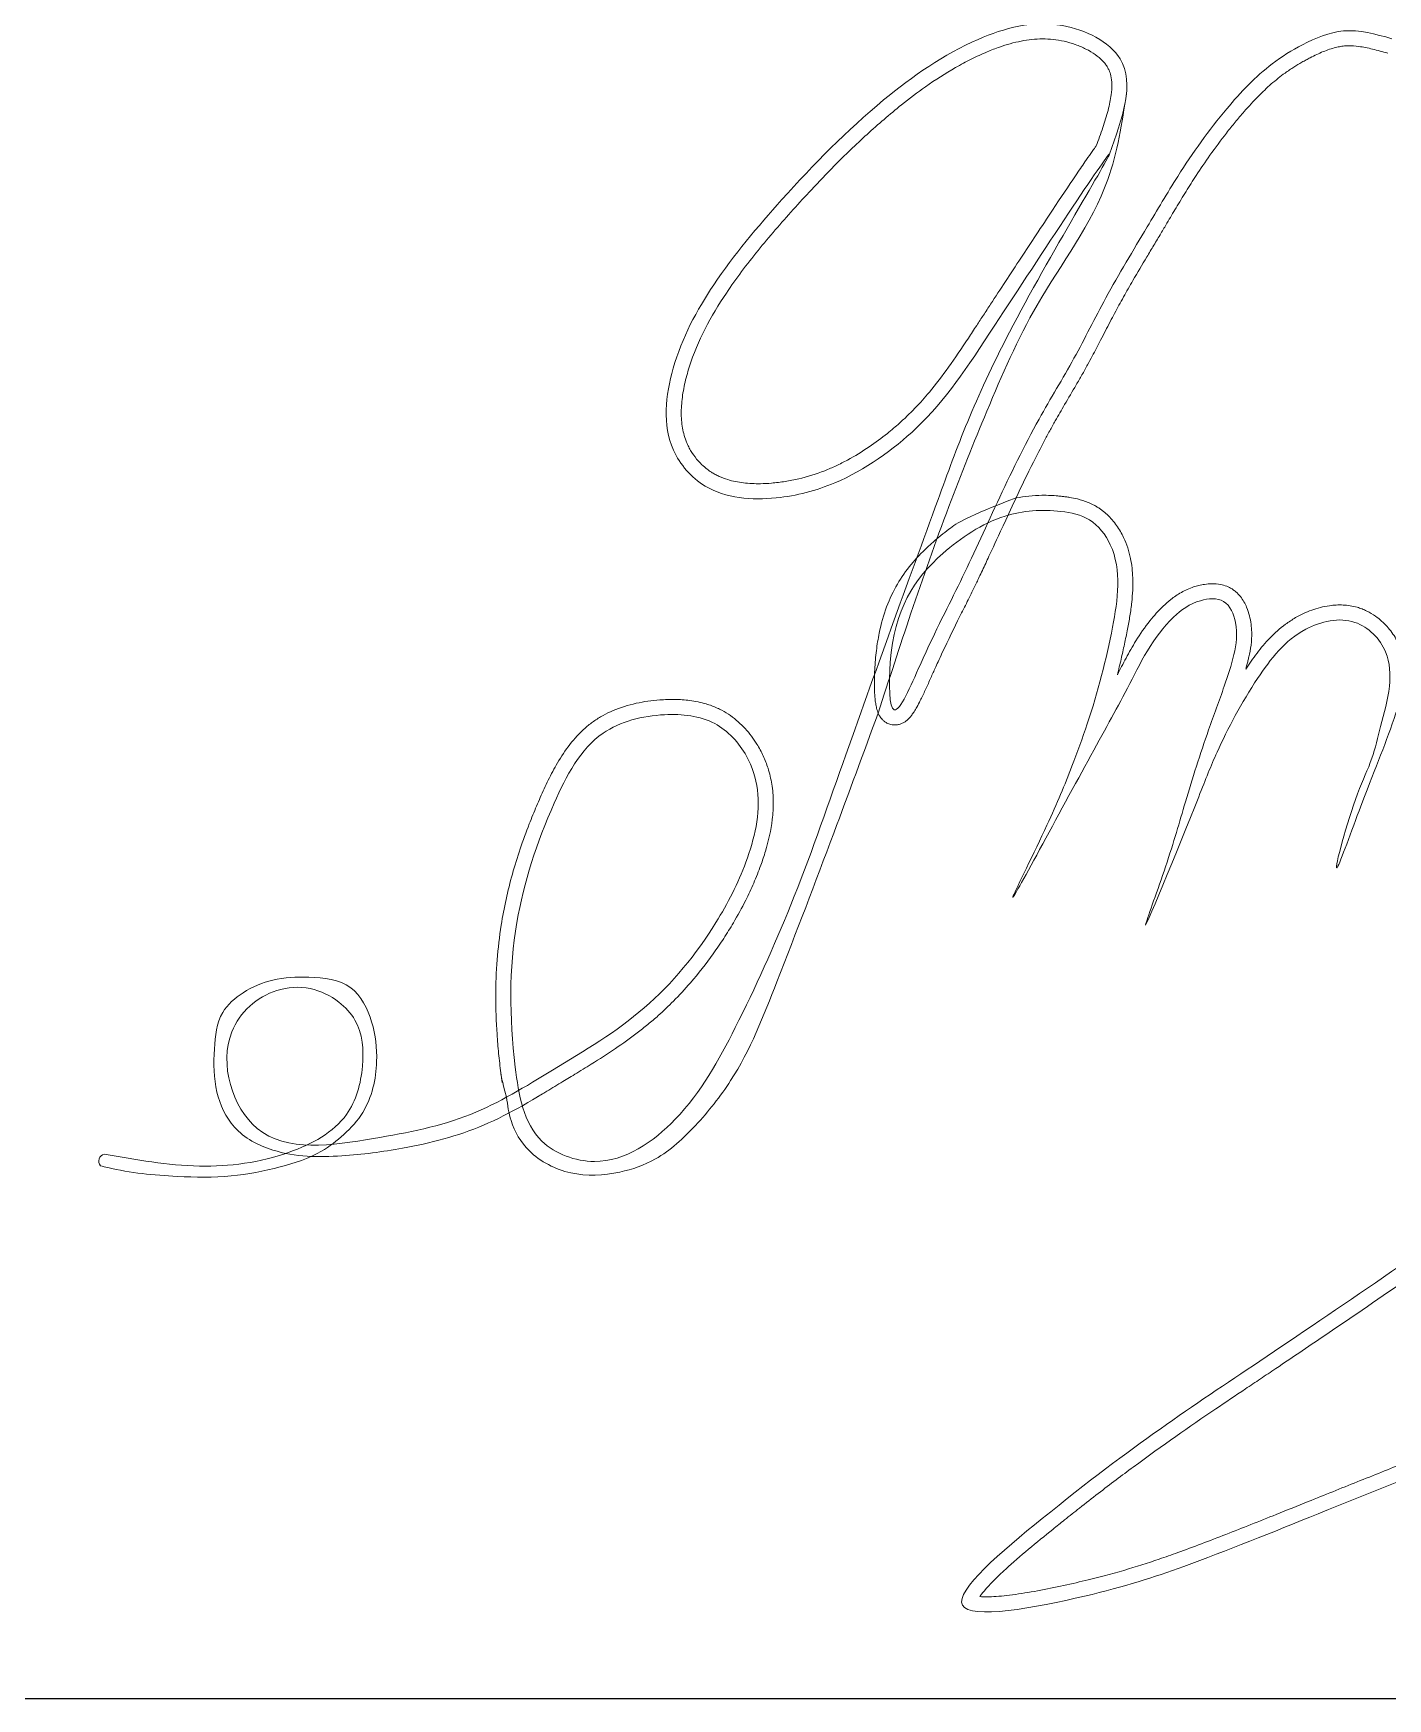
# Model space of a CAD drawing. Header units: inches. Extents: x 274208 to 641690, y -81912 to 129129.
# Drawn here: x 558932.9 to 559069.4, y 23219.5 to 23387.4 of the extents above; entities that cross this region are included whole.
import ezdxf

# ---------------------------------------------------------------- set-up
doc = ezdxf.new("R2010")
doc.units = ezdxf.units.IN
doc.header["$MEASUREMENT"] = 0
doc.layers.add('05.Text', color=253, linetype='Continuous', lineweight=18)
doc.layers.add('12.Khung', color=36, linetype='Continuous', lineweight=25)

# ---------------------------------------------------------------- blocks, each defined once
blk = doc.blocks.new('100')
at = {"layer": '05.Text', "color": 1}
blk.add_arc((1899454.74, -931654.34), 3.02, 106.19728, 217.66697, dxfattribs=at)
for points, knots in [([(1900087.29, -931405.98), (1900088.31, -931401.96), (1900089.49, -931397.98), (1900092, -931390.38), (1900093.32, -931386.74), (1900095.74, -931380.44), (1900096.83, -931377.75), (1900099.03, -931372.44), (1900100.15, -931369.82), (1900102.43, -931364.6), (1900103.6, -931362), (1900107.14, -931354.25), (1900109.58, -931349.14), (1900117.07, -931333.91), (1900122.29, -931323.92), (1900129.29, -931310.77), (1900131, -931307.57), (1900134.45, -931301.16), (1900136.18, -931297.96), (1900141.41, -931288.36), (1900144.94, -931281.97), (1900155.77, -931262.91), (1900163.27, -931250.33), (1900175.57, -931231.42), (1900180.02, -931224.88), (1900187.33, -931214.7), (1900190.09, -931210.98), (1900195.71, -931203.64), (1900198.58, -931200.01), (1900207.32, -931189.25), (1900213.36, -931182.23), (1900231.96, -931161.66), (1900245.04, -931148.57), (1900262.96, -931131.93), (1900267.43, -931127.89), (1900276.42, -931119.9), (1900280.95, -931115.95), (1900294.58, -931104.21), (1900303.73, -931096.49), (1900317.61, -931084.72), (1900322.37, -931080.68), (1900331.83, -931072.54), (1900336.56, -931068.43), (1900350.72, -931056.24), (1900360.23, -931048.19), (1900373.32, -931038.16), (1900376.54, -931035.76), (1900382.69, -931031.38), (1900385.6, -931029.38), (1900394.3, -931023.64), (1900400.18, -931020.1), (1900417.55, -931010.28), (1900429.27, -931004.47), (1900447.07, -930995.97), (1900453.11, -930993.14), (1900461.17, -930989.34), (1900463.22, -930988.37), (1900467.32, -930986.43), (1900469.37, -930985.46), (1900475.53, -930982.54), (1900479.64, -930980.6), (1900492.04, -930974.85), (1900500.36, -930971.11), (1900513.98, -930965.52), (1900519.21, -930963.5), (1900528.49, -930960.19), (1900532.53, -930958.86), (1900540.66, -930956.38), (1900544.75, -930955.25), (1900557.16, -930952.16), (1900565.6, -930950.54), (1900577.33, -930948.98), (1900580.41, -930948.63), (1900585.17, -930948.2), (1900586.83, -930948.07), (1900590, -930947.85), (1900591.52, -930947.75), (1900594.58, -930947.61), (1900596.13, -930947.55), (1900600.78, -930947.46), (1900603.91, -930947.49), (1900610.81, -930947.89), (1900614.58, -930948.31), (1900622.02, -930949.75), (1900625.69, -930950.77), (1900630.75, -930952.81), (1900632.25, -930953.5), (1900634.84, -930954.85), (1900635.94, -930955.48), (1900637.88, -930956.72), (1900638.73, -930957.3), (1900640.38, -930958.51), (1900641.19, -930959.15), (1900643.55, -930961.13), (1900645.04, -930962.55), (1900649.14, -930966.94), (1900651.53, -930970.14), (1900655.63, -930976.92), (1900657.35, -930980.51), (1900659.26, -930985.69), (1900659.75, -930987.2), (1900660.61, -930990.23), (1900660.98, -930991.76), (1900661.91, -930996.34), (1900662.31, -930999.41), (1900662.83, -931007.32), (1900662.67, -931012.15), (1900661.65, -931021.69), (1900660.78, -931026.4), (1900659.09, -931033.49), (1900658.43, -931035.95), (1900656.87, -931041.25), (1900655.95, -931044.08), (1900654, -931049.68), (1900652.96, -931052.43), (1900649.69, -931060.59), (1900647.31, -931065.88), (1900642.99, -931074.92), (1900641.09, -931078.7), (1900637.44, -931085.78), (1900635.7, -931089.08), (1900633.06, -931094.08), (1900632.15, -931095.78), (1900629.52, -931100.76), (1900627.78, -931104.05), (1900622.54, -931113.93), (1900619.01, -931120.53), (1900612.56, -931132.19), (1900609.69, -931137.27), (1900604.02, -931146.87), (1900601.25, -931151.4), (1900596.21, -931159.26), (1900593.99, -931162.61), (1900590.04, -931168.3), (1900588.36, -931170.66), (1900584.93, -931175.32), (1900583.19, -931177.62), (1900577.88, -931184.46), (1900574.24, -931188.93), (1900563.09, -931202.13), (1900555.36, -931210.64), (1900539.76, -931227.46), (1900531.89, -931235.75), (1900521.89, -931246.59), (1900519.61, -931249.08), (1900515.08, -931254.1), (1900512.82, -931256.61), (1900506.06, -931264.19), (1900501.58, -931269.27), (1900488.12, -931284.53), (1900479.13, -931294.73), (1900460.61, -931314.8), (1900451.12, -931324.63), (1900435.05, -931340.55), (1900428.6, -931346.76), (1900416.31, -931358.26), (1900410.49, -931363.58), (1900400.14, -931372.81), (1900395.62, -931376.76), (1900386.53, -931384.57), (1900381.96, -931388.43), (1900368.19, -931399.94), (1900358.93, -931407.48), (1900343.65, -931419.84), (1900337.65, -931424.68), (1900326.73, -931433.52), (1900321.8, -931437.51), (1900313.02, -931444.7), (1900309.14, -931447.89), (1900301.42, -931454.31), (1900297.56, -931457.54), (1900286.03, -931467.25), (1900278.37, -931473.77), (1900255.43, -931493.4), (1900240.16, -931506.58), (1900219.48, -931524.08), (1900214.21, -931528.5), (1900203.64, -931537.3), (1900198.33, -931541.68), (1900182.33, -931554.73), (1900171.59, -931563.34), (1900153.72, -931577.34), (1900146.64, -931582.82), (1900133.33, -931592.97), (1900127.11, -931597.65), (1900108.56, -931611.44), (1900096.2, -931620.41), (1900077.7, -931633.6), (1900071.65, -931637.88), (1900053.39, -931650.73), (1900041.09, -931659.28), (1900022.83, -931671.93), (1900017.01, -931675.96), (1900005.35, -931684.02), (1899999.5, -931688.06), (1899981.98, -931700.12), (1899970.36, -931708.1), (1899955.28, -931718.39), (1899951.56, -931720.92), (1899940.53, -931728.41), (1899933.34, -931733.28), (1899924.3, -931739.35), (1899922.23, -931740.74), (1899918.15, -931743.47), (1899916.13, -931744.82), (1899910.1, -931748.86), (1899906.13, -931751.52), (1899891.53, -931761.42), (1899880.82, -931768.85), (1899866.59, -931779.37), (1899864.29, -931781.09), (1899857.24, -931786.41), (1899852.33, -931790.19), (1899845.2, -931795.8), (1899843.21, -931797.38), (1899839.62, -931800.24), (1899838.04, -931801.51), (1899833.2, -931805.41), (1899829.88, -931808.12), (1899823.43, -931813.54), (1899820.3, -931816.24), (1899815.66, -931820.49), (1899813.98, -931822.1), (1899811.26, -931824.85), (1899810.17, -931826.03), (1899808.5, -931827.96), (1899807.86, -931828.76), (1899807.22, -931829.63), (1899807.11, -931829.79), (1899807.01, -931829.94)], [9.932308, 9.932308, 9.932308, 9.932308, 9.994305, 9.994305, 10.052177, 10.052177, 10.095805, 10.095805, 10.139102, 10.139102, 10.182399, 10.182399, 10.268993, 10.268993, 10.44218, 10.44218, 10.498135, 10.498135, 10.55409, 10.55409, 10.665999, 10.665999, 10.889818, 10.889818, 11.010392, 11.010392, 11.080811, 11.080811, 11.151229, 11.151229, 11.292066, 11.292066, 11.573739, 11.573739, 11.666039, 11.666039, 11.75834, 11.75834, 11.94294, 11.94294, 12.039311, 12.039311, 12.135682, 12.135682, 12.325564, 12.325564, 12.386678, 12.386678, 12.440219, 12.440219, 12.544625, 12.544625, 12.744071, 12.744071, 12.846142, 12.846142, 12.880888, 12.880888, 12.915633, 12.915633, 12.985124, 12.985124, 13.124105, 13.124105, 13.209572, 13.209572, 13.274394, 13.274394, 13.339216, 13.339216, 13.46886, 13.46886, 13.514601, 13.514601, 13.538697, 13.538697, 13.56059, 13.56059, 13.582484, 13.582484, 13.626272, 13.626272, 13.679136, 13.679136, 13.732, 13.732, 13.754699, 13.754699, 13.772004, 13.772004, 13.785881, 13.785881, 13.799757, 13.799757, 13.82751, 13.82751, 13.880934, 13.880934, 13.934358, 13.934358, 13.955979, 13.955979, 13.9776, 13.9776, 14.020842, 14.020842, 14.089023, 14.089023, 14.157205, 14.157205, 14.193878, 14.193878, 14.237676, 14.237676, 14.281474, 14.281474, 14.36907, 14.36907, 14.433642, 14.433642, 14.490996, 14.490996, 14.520743, 14.520743, 14.578049, 14.578049, 14.692662, 14.692662, 14.781669, 14.781669, 14.862471, 14.862471, 14.923598, 14.923598, 14.967537, 14.967537, 15.011475, 15.011475, 15.099352, 15.099352, 15.275105, 15.275105, 15.450859, 15.450859, 15.503215, 15.503215, 15.555571, 15.555571, 15.660283, 15.660283, 15.869707, 15.869707, 16.07913, 16.07913, 16.21629, 16.21629, 16.337034, 16.337034, 16.428956, 16.428956, 16.520877, 16.520877, 16.70472, 16.70472, 16.823775, 16.823775, 16.921768, 16.921768, 16.999562, 16.999562, 17.077356, 17.077356, 17.232944, 17.232944, 17.54412, 17.54412, 17.64977, 17.64977, 17.755419, 17.755419, 17.966718, 17.966718, 18.104528, 18.104528, 18.224918, 18.224918, 18.462461, 18.462461, 18.577225, 18.577225, 18.806754, 18.806754, 18.912784, 18.912784, 19.018815, 19.018815, 19.230876, 19.230876, 19.301098, 19.301098, 19.441541, 19.441541, 19.483623, 19.483623, 19.525704, 19.525704, 19.609867, 19.609867, 19.834477, 19.834477, 19.876717, 19.876717, 19.961196, 19.961196, 19.992902, 19.992902, 20.017314, 20.017314, 20.066138, 20.066138, 20.114962, 20.114962, 20.146266, 20.146266, 20.171733, 20.171733, 20.191773, 20.191773, 20.19627, 20.19627, 20.19627, 20.19627]), ([(1899973.15, -931201.62), (1899966.62, -931199.79), (1899954.33, -931196.34), (1899937.76, -931203.28), (1899921.49, -931213.35), (1899904.36, -931231.53), (1899888.23, -931254.13), (1899873.02, -931280.28), (1899858.29, -931304.27), (1899845.24, -931331.04), (1899822.9, -931367.05), (1899803.38, -931413.7), (1899787.04, -931444), (1899770.69, -931482.56), (1899769.67, -931436.21), (1899784.85, -931412.62), (1899814.53, -931392.63), (1899836.13, -931391.08), (1899852.28, -931394.57), (1899861.45, -931406.4), (1899863.47, -931422.28), (1899859.4, -931446.68), (1899853.14, -931470.8), (1899843.22, -931497.86), (1899834.8, -931518.2), (1899807.75, -931572.45), (1899849.04, -931495.28), (1899866.18, -931464.94), (1899878.88, -931438.58), (1899894.21, -931427.71), (1899906.57, -931426.8), (1899911.47, -931438.4), (1899909.89, -931450.23), (1899905.06, -931464.53), (1899897.86, -931483.88), (1899889.82, -931509.21), (1899883.47, -931532.12), (1899865.54, -931580.83), (1899892.36, -931515.05), (1899903.76, -931485.78), (1899917.21, -931460.8), (1899934.23, -931438.9), (1899958.31, -931433.42), (1899972.23, -931447.37), (1899972.9, -931463.92), (1899968.82, -931477.78), (1899965.26, -931493.05), (1899957.44, -931508.35), (1899946.05, -931551.49), (1899963.45, -931502.73), (1899973.54, -931479.77), (1899983.26, -931444.73), (1899999.7, -931421.16), (1900020.41, -931411.01), (1900037.61, -931414.05), (1900043.54, -931426.39), (1900043.18, -931438.14), (1900041.71, -931451.31), (1900039.69, -931464.35), (1900036.61, -931477.61), (1900032.93, -931488.38), (1900028.56, -931500.25), (1900022.73, -931514.43), (1900006.44, -931554.31), (1900038.69, -931495.62), (1900053.34, -931468.14), (1900075.97, -931425.54), (1900096.28, -931404.59), (1900119.05, -931392.62), (1900135.85, -931407.24), (1900134.79, -931429.19), (1900128.52, -931452.27), (1900118.09, -931472.71), (1900112.72, -931490.74), (1900104.32, -931503.64), (1900097.52, -931512.55), (1900082.84, -931521.97), (1900083.05, -931497.15), (1900082.49, -931478.92), (1900087.37, -931446.88), (1900090.3, -931411.69), (1900108.01, -931364.28), (1900141.06, -931300.76), (1900188.14, -931216.35), (1900258.35, -931141.56), (1900328.88, -931083.96), (1900390.51, -931028.52), (1900462.75, -930995.75), (1900527.53, -930963.99), (1900585.02, -930952.25), (1900634.03, -930953.84), (1900660.68, -930993.04), (1900653.12, -931043.77), (1900622.75, -931100.17), (1900584.4, -931174.06), (1900521.53, -931236.01), (1900460.55, -931308.09), (1900390.91, -931375.32), (1900300.49, -931445.48), (1900212.54, -931523.44), (1900117.68, -931598.54), (1900022.21, -931665.14), (1899919.45, -931735.83), (1899858.98, -931775.17), (1899777.38, -931844.14), (1899852.35, -931830.19), (1899892.81, -931817.09), (1899947.52, -931794.8), (1900034.67, -931760.24), (1900143.56, -931709.48), (1900290.87, -931663.07), (1900443.61, -931613.6), (1900590.68, -931564.76), (1900725.1, -931539.79), (1900843.06, -931517.34), (1900958.13, -931494.97), (1901070.9, -931491.78), (1901140.74, -931484.08), (1901176.33, -931480.16)], [0, 0, 0, 0, 19.742736, 37.133711, 51.551109, 77.355177, 111.043228, 134.8749, 168.044937, 195.531963, 223.83206, 296.579604, 334.006538, 354.862187, 374.114917, 422.887411, 452.068937, 474.719362, 486.70833, 499.788035, 516.471079, 533.408581, 573.712401, 591.872122, 617.766461, 649.305708, 711.400313, 744.882204, 779.031282, 791.720508, 801.10504, 810.905666, 823.841208, 837.146436, 855.839349, 886.372303, 913.743024, 937.882632, 993.135332, 1012.578644, 1046.559001, 1074.358066, 1094.38071, 1111.558876, 1125.489315, 1142.037403, 1155.384571, 1170.812574, 1201.849995, 1226.568972, 1266.374313, 1298.841021, 1330.027806, 1350.1848, 1365.448368, 1376.030322, 1387.990701, 1400.504845, 1415.805625, 1427.557431, 1441.212789, 1450.201596, 1464.583471, 1494.495999, 1521.199494, 1587.987784, 1627.792367, 1655.66996, 1679.533207, 1692.164413, 1714.474488, 1740.036894, 1764.968925, 1782.60841, 1796.472323, 1809.830826, 1819.292283, 1836.233739, 1857.253702, 1884.806496, 1928.743175, 1964.457309, 2034.976788, 2144.109914, 2252.814524, 2339.891273, 2418.018128, 2499.388796, 2576.721957, 2632.226097, 2677.858721, 2710.777511, 2760.683591, 2822.385174, 2904.062327, 3008.271093, 3084.765208, 3187.609521, 3297.787944, 3427.826967, 3540.554364, 3658.919114, 3783.110455, 3891.383702, 3938.835148, 3988.246142, 4029.992376, 4088.279873, 4157.519033, 4314.85278, 4446.156677, 4620.795453, 4796.781347, 4910.081883, 5030.401018, 5157.390076, 5260.768552, 5368.159844, 5368.159844, 5368.159844, 5368.159844]), ([(1899859.27, -931248.14), (1899864.47, -931233.9), (1899873.27, -931209.78), (1899837.22, -931191.8), (1899801.92, -931201.31), (1899763.99, -931227.78), (1899729.77, -931262.75), (1899699.76, -931298.34), (1899681.65, -931331.82), (1899678.25, -931364.46), (1899697.59, -931386.58), (1899723.85, -931388.38), (1899753.66, -931380.64), (1899787.34, -931356.61), (1899814.34, -931315.11), (1899885.37, -931207.04), (1899812.48, -931325.89), (1899787.25, -931395.7), (1899757.1, -931478.06), (1899732.48, -931549.14), (1899710.38, -931597.8), (1899688.91, -931637.06), (1899657.09, -931659.3), (1899624.39, -931647.22), (1899617.33, -931606.38), (1899616.99, -931560.26), (1899631.89, -931515.06), (1899650.14, -931479.83), (1899678, -931472.97), (1899700.47, -931475.33), (1899713.39, -931489.27), (1899719.74, -931509.44), (1899713.91, -931533.63), (1899698.59, -931563.65), (1899673.32, -931594.53), (1899636.82, -931616.21), (1899601.32, -931638.1), (1899561.78, -931645.6), (1899511.61, -931653.29), (1899497.01, -931604.37), (1899519.32, -931584.66), (1899537, -931583.52), (1899548.11, -931589.03), (1899557.88, -931599.35), (1899559.15, -931616.75), (1899552.93, -931639.34), (1899525.8, -931653.74), (1899491.59, -931658.2), (1899466.68, -931653.74), (1899453.9, -931651.44)], [0, 0, 0, 0, 38.670104, 65.484997, 99.918472, 145.221215, 202.654639, 246.623521, 284.062316, 317.023319, 336.35608, 365.41387, 389.829476, 429.273281, 481.647948, 564.672705, 647.078639, 720.459301, 833.567854, 894.344822, 948.709993, 992.861296, 1029.599615, 1052.307487, 1084.056574, 1142.355658, 1192.837078, 1227.206014, 1253.140932, 1273.661563, 1292.004002, 1306.298243, 1335.831736, 1362.990206, 1407.966333, 1452.62675, 1490.199776, 1530.609313, 1577.650589, 1617.873406, 1642.52542, 1656.053096, 1668.869785, 1678.521365, 1697.40059, 1717.851554, 1745.521332, 1782.211018, 1820.89636, 1820.89636, 1820.89636, 1820.89636]), ([(1899853.99, -931244.9), (1899854.9, -931242.38), (1899855.8, -931239.91), (1899857.41, -931235.1), (1899858.13, -931232.76), (1899859.3, -931228.31), (1899859.73, -931226.19), (1899860.18, -931222.75), (1899860.26, -931221.37), (1899860.21, -931218.81), (1899860.08, -931217.64), (1899859.66, -931215.76), (1899859.42, -931215.01), (1899858.94, -931213.9), (1899858.74, -931213.52), (1899858.4, -931212.92), (1899858.27, -931212.71), (1899857.97, -931212.27), (1899857.81, -931212.05), (1899857.3, -931211.39), (1899856.91, -931210.94), (1899855.66, -931209.65), (1899854.66, -931208.81), (1899852.41, -931207.22), (1899851.15, -931206.47), (1899848.45, -931205.11), (1899847.01, -931204.5), (1899844.05, -931203.45), (1899842.52, -931203.01), (1899838.06, -931202), (1899835.16, -931201.7), (1899829.38, -931201.72), (1899826.51, -931202.04), (1899820.75, -931203.17), (1899817.87, -931203.98), (1899813.33, -931205.57), (1899811.66, -931206.22), (1899808.91, -931207.38), (1899807.83, -931207.86), (1899805.67, -931208.85), (1899804.6, -931209.36), (1899801.42, -931210.95), (1899799.32, -931212.07), (1899793.12, -931215.61), (1899789.09, -931218.21), (1899781.84, -931223.31), (1899778.6, -931225.77), (1899773.03, -931230.22), (1899770.68, -931232.17), (1899766.06, -931236.14), (1899763.77, -931238.16), (1899757.01, -931244.33), (1899752.61, -931248.58), (1899745.19, -931256.09), (1899742.13, -931259.29), (1899736.62, -931265.19), (1899734.17, -931267.87), (1899726.86, -931275.99), (1899722.1, -931281.46), (1899713.04, -931292.64), (1899708.74, -931298.34), (1899701.64, -931308.92), (1899698.74, -931313.71), (1899693.67, -931323.6), (1899691.5, -931328.7), (1899689.11, -931336.34), (1899688.48, -931338.67), (1899687.46, -931343.33), (1899687.08, -931345.66), (1899686.62, -931350.25), (1899686.55, -931352.5), (1899686.79, -931356.84), (1899687.09, -931358.93), (1899687.85, -931361.93), (1899688.17, -931362.93), (1899688.79, -931364.55), (1899689.06, -931365.18), (1899689.67, -931366.43), (1899690, -931367.04), (1899691.08, -931368.87), (1899691.9, -931370.04), (1899694.08, -931372.67), (1899695.52, -931374.05), (1899697.61, -931375.67), (1899698.17, -931376.06), (1899699.25, -931376.76), (1899699.76, -931377.07), (1899700.81, -931377.64), (1899701.35, -931377.91), (1899703, -931378.66), (1899704.15, -931379.09), (1899707.35, -931380.07), (1899709.48, -931380.5), (1899713.91, -931381.03), (1899716.22, -931381.13), (1899720.01, -931381.07), (1899721.49, -931380.99), (1899723.9, -931380.79), (1899724.84, -931380.69), (1899726.7, -931380.47), (1899727.62, -931380.34), (1899730.37, -931379.91), (1899732.17, -931379.56), (1899737.53, -931378.3), (1899741.02, -931377.2), (1899746, -931375.24), (1899747.54, -931374.57), (1899750.6, -931373.14), (1899752.12, -931372.37), (1899756.63, -931369.94), (1899759.58, -931368.13), (1899764.94, -931364.5), (1899767.38, -931362.69), (1899771.42, -931359.46), (1899773.07, -931358.06), (1899775.77, -931355.63), (1899776.85, -931354.63), (1899778.95, -931352.6), (1899779.97, -931351.57), (1899782.95, -931348.47), (1899784.83, -931346.35), (1899789.31, -931340.98), (1899791.84, -931337.65), (1899797, -931330.44), (1899799.61, -931326.56), (1899803.5, -931320.7), (1899804.61, -931319), (1899806.65, -931315.89), (1899807.56, -931314.49), (1899809.43, -931311.64), (1899810.38, -931310.18), (1899813.3, -931305.73), (1899815.31, -931302.66), (1899821.45, -931293.31), (1899825.66, -931286.9), (1899831.98, -931277.33), (1899834.18, -931274), (1899839.7, -931265.68), (1899842.86, -931260.95), (1899846.97, -931254.87), (1899848.25, -931252.97), (1899850.27, -931250.05), (1899851.05, -931248.92), (1899852.15, -931247.37), (1899852.53, -931246.83), (1899853.12, -931246.02), (1899853.35, -931245.71), (1899853.71, -931245.24), (1899853.85, -931245.07), (1899853.99, -931244.9)], [0.005443, 0.005443, 0.005443, 0.005443, 0.040698, 0.040698, 0.075952, 0.075952, 0.111206, 0.111206, 0.137788, 0.137788, 0.16437, 0.16437, 0.184956, 0.184956, 0.196362, 0.196362, 0.203099, 0.203099, 0.209836, 0.209836, 0.22331, 0.22331, 0.249214, 0.249214, 0.275118, 0.275118, 0.301022, 0.301022, 0.326926, 0.326926, 0.37711, 0.37711, 0.427293, 0.427293, 0.477477, 0.477477, 0.506764, 0.506764, 0.525936, 0.525936, 0.545108, 0.545108, 0.583452, 0.583452, 0.660139, 0.660139, 0.724555, 0.724555, 0.772555, 0.772555, 0.820556, 0.820556, 0.916557, 0.916557, 0.985811, 0.985811, 1.042345, 1.042345, 1.155412, 1.155412, 1.26848, 1.26848, 1.358918, 1.358918, 1.449357, 1.449357, 1.487802, 1.487802, 1.526247, 1.526247, 1.564692, 1.564692, 1.603137, 1.603137, 1.623086, 1.623086, 1.63631, 1.63631, 1.649535, 1.649535, 1.675984, 1.675984, 1.712612, 1.712612, 1.725691, 1.725691, 1.737207, 1.737207, 1.748724, 1.748724, 1.771757, 1.771757, 1.810183, 1.810183, 1.848609, 1.848609, 1.872713, 1.872713, 1.888027, 1.888027, 1.903342, 1.903342, 1.933971, 1.933971, 1.995229, 1.995229, 2.022828, 2.022828, 2.050427, 2.050427, 2.105624, 2.105624, 2.154178, 2.154178, 2.189673, 2.189673, 2.214581, 2.214581, 2.23949, 2.23949, 2.289306, 2.289306, 2.360764, 2.360764, 2.432222, 2.432222, 2.460106, 2.460106, 2.48167, 2.48167, 2.503235, 2.503235, 2.546364, 2.546364, 2.632622, 2.632622, 2.680572, 2.680572, 2.758285, 2.758285, 2.799256, 2.799256, 2.831126, 2.831126, 2.850795, 2.850795, 2.865212, 2.865212, 2.87477, 2.87477, 2.87477, 2.87477]), ([(1899853.99, -931244.9), (1899854.9, -931242.38), (1899855.8, -931239.91), (1899857.41, -931235.1), (1899858.13, -931232.76), (1899859.3, -931228.31), (1899859.73, -931226.19), (1899860.18, -931222.75), (1899860.26, -931221.37), (1899860.21, -931218.81), (1899860.08, -931217.64), (1899859.66, -931215.76), (1899859.42, -931215.01), (1899858.94, -931213.9), (1899858.74, -931213.52), (1899858.4, -931212.92), (1899858.27, -931212.71), (1899857.97, -931212.27), (1899857.81, -931212.05), (1899857.3, -931211.39), (1899856.91, -931210.94), (1899855.66, -931209.65), (1899854.66, -931208.81), (1899852.41, -931207.22), (1899851.15, -931206.47), (1899848.45, -931205.11), (1899847.01, -931204.5), (1899844.05, -931203.45), (1899842.52, -931203.01), (1899838.06, -931202), (1899835.16, -931201.7), (1899829.38, -931201.72), (1899826.51, -931202.04), (1899820.75, -931203.17), (1899817.87, -931203.98), (1899813.33, -931205.57), (1899811.66, -931206.22), (1899808.91, -931207.38), (1899807.83, -931207.86), (1899805.67, -931208.85), (1899804.6, -931209.36), (1899801.42, -931210.95), (1899799.32, -931212.07), (1899793.12, -931215.61), (1899789.09, -931218.21), (1899781.84, -931223.31), (1899778.6, -931225.77), (1899773.03, -931230.22), (1899770.68, -931232.17), (1899766.06, -931236.14), (1899763.77, -931238.16), (1899757.01, -931244.33), (1899752.61, -931248.58), (1899745.19, -931256.09), (1899742.13, -931259.29), (1899736.62, -931265.19), (1899734.17, -931267.87), (1899726.86, -931275.99), (1899722.1, -931281.46), (1899713.04, -931292.64), (1899708.74, -931298.34), (1899701.64, -931308.92), (1899698.74, -931313.71), (1899693.67, -931323.6), (1899691.5, -931328.7), (1899689.11, -931336.34), (1899688.48, -931338.67), (1899687.46, -931343.33), (1899687.08, -931345.66), (1899686.62, -931350.25), (1899686.55, -931352.5), (1899686.79, -931356.84), (1899687.09, -931358.93), (1899687.85, -931361.93), (1899688.17, -931362.93), (1899688.79, -931364.55), (1899689.06, -931365.18), (1899689.67, -931366.43), (1899690, -931367.04), (1899691.08, -931368.87), (1899691.9, -931370.04), (1899694.08, -931372.67), (1899695.52, -931374.05), (1899697.61, -931375.67), (1899698.17, -931376.06), (1899699.25, -931376.76), (1899699.76, -931377.07), (1899700.81, -931377.64), (1899701.35, -931377.91), (1899703, -931378.66), (1899704.15, -931379.09), (1899707.35, -931380.07), (1899709.48, -931380.5), (1899713.91, -931381.03), (1899716.22, -931381.13), (1899720.01, -931381.07), (1899721.49, -931380.99), (1899723.9, -931380.79), (1899724.84, -931380.69), (1899726.7, -931380.47), (1899727.62, -931380.34), (1899730.37, -931379.91), (1899732.17, -931379.56), (1899737.53, -931378.3), (1899741.02, -931377.2), (1899746, -931375.24), (1899747.54, -931374.57), (1899750.6, -931373.14), (1899752.12, -931372.37), (1899756.63, -931369.94), (1899759.58, -931368.13), (1899764.94, -931364.5), (1899767.38, -931362.69), (1899771.42, -931359.46), (1899773.07, -931358.06), (1899775.77, -931355.63), (1899776.85, -931354.63), (1899778.95, -931352.6), (1899779.97, -931351.57), (1899782.95, -931348.47), (1899784.83, -931346.35), (1899789.31, -931340.98), (1899791.84, -931337.65), (1899797, -931330.44), (1899799.61, -931326.56), (1899803.5, -931320.7), (1899804.61, -931319), (1899806.65, -931315.89), (1899807.56, -931314.49), (1899809.43, -931311.64), (1899810.38, -931310.18), (1899813.3, -931305.73), (1899815.31, -931302.66), (1899821.45, -931293.31), (1899825.66, -931286.9), (1899831.98, -931277.33), (1899834.18, -931274), (1899839.7, -931265.68), (1899842.86, -931260.95), (1899846.97, -931254.87), (1899848.25, -931252.97), (1899850.27, -931250.05), (1899851.05, -931248.92), (1899852.15, -931247.37), (1899852.53, -931246.83), (1899853.12, -931246.02), (1899853.35, -931245.71), (1899853.71, -931245.24), (1899853.85, -931245.07), (1899853.99, -931244.9)], [0.005443, 0.005443, 0.005443, 0.005443, 0.040698, 0.040698, 0.075952, 0.075952, 0.111206, 0.111206, 0.137788, 0.137788, 0.16437, 0.16437, 0.184956, 0.184956, 0.196362, 0.196362, 0.203099, 0.203099, 0.209836, 0.209836, 0.22331, 0.22331, 0.249214, 0.249214, 0.275118, 0.275118, 0.301022, 0.301022, 0.326926, 0.326926, 0.37711, 0.37711, 0.427293, 0.427293, 0.477477, 0.477477, 0.506764, 0.506764, 0.525936, 0.525936, 0.545108, 0.545108, 0.583452, 0.583452, 0.660139, 0.660139, 0.724555, 0.724555, 0.772555, 0.772555, 0.820556, 0.820556, 0.916557, 0.916557, 0.985811, 0.985811, 1.042345, 1.042345, 1.155412, 1.155412, 1.26848, 1.26848, 1.358918, 1.358918, 1.449357, 1.449357, 1.487802, 1.487802, 1.526247, 1.526247, 1.564692, 1.564692, 1.603137, 1.603137, 1.623086, 1.623086, 1.63631, 1.63631, 1.649535, 1.649535, 1.675984, 1.675984, 1.712612, 1.712612, 1.725691, 1.725691, 1.737207, 1.737207, 1.748724, 1.748724, 1.771757, 1.771757, 1.810183, 1.810183, 1.848609, 1.848609, 1.872713, 1.872713, 1.888027, 1.888027, 1.903342, 1.903342, 1.933971, 1.933971, 1.995229, 1.995229, 2.022828, 2.022828, 2.050427, 2.050427, 2.105624, 2.105624, 2.154178, 2.154178, 2.189673, 2.189673, 2.214581, 2.214581, 2.23949, 2.23949, 2.289306, 2.289306, 2.360764, 2.360764, 2.432222, 2.432222, 2.460106, 2.460106, 2.48167, 2.48167, 2.503235, 2.503235, 2.546364, 2.546364, 2.632622, 2.632622, 2.680572, 2.680572, 2.758285, 2.758285, 2.799256, 2.799256, 2.831126, 2.831126, 2.850795, 2.850795, 2.865212, 2.865212, 2.87477, 2.87477, 2.87477, 2.87477]), ([(1899971.5, -931207.47), (1899969.41, -931206.88), (1899967.38, -931206.31), (1899963.47, -931205.36), (1899961.6, -931204.98), (1899958.41, -931204.56), (1899957.07, -931204.47), (1899955.36, -931204.49), (1899954.95, -931204.5), (1899954.22, -931204.55), (1899953.9, -931204.58), (1899953.24, -931204.66), (1899952.91, -931204.7), (1899951.9, -931204.87), (1899951.22, -931205.01), (1899948.9, -931205.58), (1899947.21, -931206.15), (1899943.78, -931207.55), (1899942.03, -931208.38), (1899939.73, -931209.58), (1899939.16, -931209.88), (1899938.03, -931210.49), (1899937.48, -931210.8), (1899935.83, -931211.74), (1899934.75, -931212.39), (1899932.47, -931213.84), (1899931.28, -931214.64), (1899929.17, -931216.16), (1899928.23, -931216.87), (1899926.38, -931218.34), (1899925.47, -931219.1), (1899922.76, -931221.46), (1899921.01, -931223.13), (1899917.35, -931226.84), (1899915.47, -931228.9), (1899912.4, -931232.42), (1899911.19, -931233.85), (1899908.82, -931236.74), (1899907.65, -931238.2), (1899904.21, -931242.61), (1899901.99, -931245.6), (1899897.93, -931251.33), (1899896.08, -931254.06), (1899892.88, -931258.94), (1899891.51, -931261.09), (1899888.82, -931265.43), (1899887.49, -931267.63), (1899884.93, -931271.89), (1899883.71, -931273.95), (1899881.67, -931277.4), (1899880.86, -931278.77), (1899879.09, -931281.74), (1899878.14, -931283.33), (1899876.24, -931286.5), (1899875.3, -931288.08), (1899872.46, -931292.82), (1899870.59, -931295.97), (1899867.47, -931301.34), (1899866.2, -931303.56), (1899864.35, -931306.88), (1899863.74, -931307.98), (1899861.94, -931311.29), (1899860.76, -931313.53), (1899858.3, -931318.25), (1899857.02, -931320.74), (1899854.62, -931325.38), (1899853.5, -931327.53), (1899851.74, -931330.82), (1899851.12, -931331.96), (1899849.74, -931334.48), (1899848.98, -931335.85), (1899847.44, -931338.56), (1899846.66, -931339.9), (1899844.33, -931343.91), (1899842.77, -931346.56), (1899839.96, -931351.38), (1899838.7, -931353.55), (1899836.7, -931357.08), (1899835.94, -931358.44), (1899834.44, -931361.18), (1899833.7, -931362.56), (1899831.49, -931366.74), (1899830.03, -931369.57), (1899826.22, -931377.18), (1899823.89, -931382.01), (1899821.62, -931386.83)], [0, 0, 0, 0, 0.032586, 0.032586, 0.065172, 0.065172, 0.090761, 0.090761, 0.098996, 0.098996, 0.105686, 0.105686, 0.112375, 0.112375, 0.125755, 0.125755, 0.157442, 0.157442, 0.18913, 0.18913, 0.199543, 0.199543, 0.209956, 0.209956, 0.230782, 0.230782, 0.254806, 0.254806, 0.274641, 0.274641, 0.294477, 0.294477, 0.334148, 0.334148, 0.378886, 0.378886, 0.408387, 0.408387, 0.437888, 0.437888, 0.49689, 0.49689, 0.548882, 0.548882, 0.588992, 0.588992, 0.629101, 0.629101, 0.666291, 0.666291, 0.690868, 0.690868, 0.71934, 0.71934, 0.747813, 0.747813, 0.804759, 0.804759, 0.844746, 0.844746, 0.864486, 0.864486, 0.903965, 0.903965, 0.9472, 0.9472, 0.984187, 0.984187, 1.004004, 1.004004, 1.027799, 1.027799, 1.051594, 1.051594, 1.099183, 1.099183, 1.13811, 1.13811, 1.162176, 1.162176, 1.186242, 1.186242, 1.234374, 1.234374, 1.314649, 1.314649, 1.314649, 1.314649]), ([(1899766.02, -931473.58), (1899770.37, -931460.16), (1899779.44, -931432.24), (1899793.69, -931391.51), (1899810.45, -931349.93), (1899829.86, -931305.05), (1899859.71, -931266.8), (1899864.39, -931235.51), (1899866.17, -931223.61)], [0, 0, 0, 0, 42.331306, 88.066629, 129.425587, 176.77418, 234.846683, 270.509348, 270.509348, 270.509348, 270.509348]), ([(1899821.62, -931386.83), (1899813.07, -931405.27), (1899811.39, -931408.93), (1899808.83, -931414.42), (1899807.94, -931416.32), (1899806.36, -931419.63), (1899805.68, -931421.06), (1899804.48, -931423.52), (1899803.97, -931424.55), (1899802.96, -931426.61), (1899802.46, -931427.62), (1899800.94, -931430.67), (1899799.92, -931432.69), (1899796.68, -931439.17), (1899794.38, -931443.83), (1899791.24, -931450.56), (1899790.71, -931451.71), (1899789.75, -931453.82), (1899789.32, -931454.77), (1899788.57, -931456.43), (1899788.26, -931457.12), (1899787.63, -931458.53), (1899787.31, -931459.26), (1899786.34, -931461.44), (1899785.67, -931462.92), (1899784.34, -931465.8), (1899783.67, -931467.21), (1899782.54, -931469.46), (1899782.08, -931470.33), (1899781.25, -931471.82), (1899780.88, -931472.44), (1899780.19, -931473.51), (1899779.88, -931473.96), (1899779.28, -931474.77), (1899779, -931475.12), (1899778.42, -931475.76), (1899778.14, -931476.05), (1899777.53, -931476.6), (1899777.22, -931476.85), (1899776.53, -931477.32), (1899776.17, -931477.53), (1899775.4, -931477.89), (1899775, -931478.05), (1899774.09, -931478.29), (1899773.59, -931478.38), (1899772.58, -931478.43), (1899772.1, -931478.4), (1899771.32, -931478.27), (1899771.01, -931478.2), (1899770.41, -931478.02), (1899770.13, -931477.91), (1899769.42, -931477.58), (1899769.02, -931477.33), (1899768.33, -931476.83), (1899768.04, -931476.57), (1899767.53, -931476.05), (1899767.32, -931475.8), (1899766.95, -931475.3), (1899766.79, -931475.07), (1899766.41, -931474.44), (1899766.23, -931474.06), (1899765.92, -931473.35), (1899765.79, -931473.01), (1899765.57, -931472.34), (1899765.48, -931472.01), (1899765.23, -931471.05), (1899765.11, -931470.41), (1899764.91, -931469.11), (1899764.82, -931468.44), (1899764.69, -931467.06), (1899764.64, -931466.35), (1899764.52, -931464.14), (1899764.49, -931462.58), (1899764.51, -931459.36), (1899764.56, -931457.7), (1899764.71, -931454.74), (1899764.8, -931453.44), (1899765.02, -931450.88), (1899765.15, -931449.63), (1899765.6, -931445.96), (1899765.97, -931443.63), (1899767.21, -931437.59), (1899768.21, -931434.07), (1899770.67, -931427.51), (1899772.12, -931424.46), (1899775.43, -931418.79), (1899777.28, -931416.17), (1899781.32, -931411.25), (1899783.5, -931408.96), (1899786.57, -931406.06), (1899787.34, -931405.35), (1899790.14, -931402.87), (1899792.27, -931401.12), (1899797.95, -931396.88), (1899801.66, -931394.49), (1899821.62, -931386.83)], [1.3971101, 1.3971101, 1.3971101, 1.3971101, 1.4604934, 1.4604934, 1.4946204, 1.4946204, 1.5212135, 1.5212135, 1.5411161, 1.5411161, 1.5610186, 1.5610186, 1.6008237, 1.6008237, 1.6847217, 1.6847217, 1.7012935, 1.7012935, 1.7141575, 1.7141575, 1.7230953, 1.7230953, 1.732033, 1.732033, 1.7499086, 1.7499086, 1.7677841, 1.7677841, 1.7800538, 1.7800538, 1.7897387, 1.7897387, 1.7972696, 1.7972696, 1.8033057, 1.8033057, 1.8082541, 1.8082541, 1.8124, 1.8124, 1.815883, 1.815883, 1.8188086, 1.8188086, 1.8217341, 1.8217341, 1.8241538, 1.8241538, 1.8256945, 1.8256945, 1.8272353, 1.8272353, 1.8297861, 1.8297861, 1.8323368, 1.8323368, 1.8348876, 1.8348876, 1.8374383, 1.8374383, 1.8418676, 1.8418676, 1.8462969, 1.8462969, 1.8507262, 1.8507262, 1.8594351, 1.8594351, 1.8681439, 1.8681439, 1.8768527, 1.8768527, 1.8945647, 1.8945647, 1.9122766, 1.9122766, 1.9263965, 1.9263965, 1.9405164, 1.9405164, 1.9687562, 1.9687562, 2.0165514, 2.0165514, 2.0643466, 2.0643466, 2.1121418, 2.1121418, 2.159937, 2.159937, 2.1756687, 2.1756687, 2.2157215, 2.2157215, 2.2772225, 2.2772225, 2.2772225, 2.2772225]), ([(1899821.62, -931386.83), (1899825.07, -931386.17), (1899828.56, -931385.83), (1899833.24, -931385.77), (1899834.41, -931385.79), (1899836.55, -931385.88), (1899837.51, -931385.95), (1899839.05, -931386.08), (1899839.62, -931386.14), (1899840.69, -931386.26), (1899841.19, -931386.32), (1899842.21, -931386.46), (1899842.72, -931386.54), (1899844.27, -931386.79), (1899845.31, -931387), (1899847.79, -931387.61), (1899849.22, -931388.05), (1899851.34, -931388.91), (1899852.03, -931389.22), (1899853.18, -931389.8), (1899853.63, -931390.05), (1899854.47, -931390.55), (1899854.86, -931390.8), (1899855.61, -931391.31), (1899855.98, -931391.57), (1899857.06, -931392.39), (1899857.74, -931392.97), (1899859.8, -931394.91), (1899861.06, -931396.39), (1899863.25, -931399.49), (1899864.2, -931401.13), (1899865.65, -931404.17), (1899866.2, -931405.57), (1899867.11, -931408.38), (1899867.48, -931409.79), (1899868.32, -931413.82), (1899868.59, -931416.44), (1899868.75, -931420.7), (1899868.74, -931422.37), (1899868.59, -931425.65), (1899868.46, -931427.27), (1899868.09, -931430.73), (1899867.83, -931432.56), (1899867.25, -931436.18), (1899866.92, -931437.97), (1899866.38, -931440.74), (1899866.18, -931441.76), (1899865.77, -931443.78), (1899865.56, -931444.8), (1899864.92, -931447.83), (1899864.47, -931449.85), (1899863.52, -931453.95), (1899863.01, -931456.04), (1899862.48, -931458.12)], [2.3553075, 2.3553075, 2.3553075, 2.3553075, 2.4036356, 2.4036356, 2.4198439, 2.4198439, 2.433179, 2.433179, 2.4410773, 2.4410773, 2.4479982, 2.4479982, 2.4549191, 2.4549191, 2.4687609, 2.4687609, 2.487361, 2.487361, 2.4963905, 2.4963905, 2.5024104, 2.5024104, 2.5076612, 2.5076612, 2.512912, 2.512912, 2.5234136, 2.5234136, 2.5464977, 2.5464977, 2.5695817, 2.5695817, 2.5884418, 2.5884418, 2.6073019, 2.6073019, 2.6423394, 2.6423394, 2.6653832, 2.6653832, 2.6884269, 2.6884269, 2.7152975, 2.7152975, 2.7423617, 2.7423617, 2.758058, 2.758058, 2.7737544, 2.7737544, 2.805147, 2.805147, 2.8377508, 2.8377508, 2.8377508, 2.8377508]), ([(1899862.48, -931458.12), (1899863.59, -931455.95), (1899864.76, -931453.69), (1899867.24, -931449.1), (1899868.55, -931446.77), (1899871.68, -931441.69), (1899873.54, -931438.95), (1899876.44, -931435.31), (1899877.3, -931434.3), (1899879.08, -931432.34), (1899880, -931431.39), (1899881.93, -931429.55), (1899882.95, -931428.65), (1899885.35, -931426.77), (1899886.76, -931425.81), (1899889.83, -931424.09), (1899891.48, -931423.34), (1899893.94, -931422.52), (1899894.65, -931422.32), (1899896.11, -931421.96), (1899896.86, -931421.81), (1899898.64, -931421.54), (1899899.68, -931421.45), (1899901.83, -931421.44), (1899902.94, -931421.53), (1899904.9, -931421.91), (1899905.74, -931422.14), (1899906.97, -931422.63), (1899907.36, -931422.81), (1899908.19, -931423.23), (1899908.63, -931423.49), (1899909.46, -931424.05), (1899909.85, -931424.35), (1899910.94, -931425.28), (1899911.56, -931425.95), (1899912.66, -931427.33), (1899913.13, -931428.04), (1899913.96, -931429.48), (1899914.31, -931430.21), (1899915.1, -931432.09), (1899915.47, -931433.24), (1899916.05, -931435.5), (1899916.26, -931436.62), (1899916.56, -931438.81), (1899916.64, -931439.9), (1899916.71, -931442.76), (1899916.59, -931444.49), (1899916.17, -931447.82), (1899915.87, -931449.41), (1899915.4, -931451.5), (1899915.27, -931452.04), (1899915, -931453.13), (1899914.86, -931453.66), (1899914.57, -931454.76), (1899914.41, -931455.31), (1899914.25, -931455.86)], [3.8480443, 3.8480443, 3.8480443, 3.8480443, 3.8867128, 3.8867128, 3.9253812, 3.9253812, 3.971697, 3.971697, 3.9899159, 3.9899159, 4.0079725, 4.0079725, 4.0260292, 4.0260292, 4.0475551, 4.0475551, 4.069081, 4.069081, 4.0774646, 4.0774646, 4.0858483, 4.0858483, 4.0967282, 4.0967282, 4.1076082, 4.1076082, 4.115506, 4.115506, 4.1191924, 4.1191924, 4.1234051, 4.1234051, 4.1276179, 4.1276179, 4.1359374, 4.1359374, 4.1442568, 4.1442568, 4.1525763, 4.1525763, 4.1656273, 4.1656273, 4.1786784, 4.1786784, 4.1917295, 4.1917295, 4.2138725, 4.2138725, 4.2360156, 4.2360156, 4.2440002, 4.2440002, 4.2519848, 4.2519848, 4.2602641, 4.2602641, 4.2602641, 4.2602641]), ([(1899914.25, -931455.86), (1899915.69, -931453.7), (1899917.19, -931451.54), (1899920.42, -931447.32), (1899922.15, -931445.26), (1899925.94, -931441.34), (1899928, -931439.49), (1899931.57, -931436.84), (1899932.94, -931435.94), (1899936.4, -931433.94), (1899938.57, -931432.92), (1899943.13, -931431.26), (1899945.52, -931430.64), (1899949.8, -931430.03), (1899951.65, -931429.93), (1899955.4, -931430.11), (1899957.3, -931430.4), (1899959.84, -931431.13), (1899960.51, -931431.35), (1899961.82, -931431.86), (1899962.45, -931432.14), (1899964.32, -931433.05), (1899965.51, -931433.76), (1899968.32, -931435.76), (1899969.87, -931437.15), (1899972.62, -931440.22), (1899973.83, -931441.9), (1899975.31, -931444.51), (1899975.73, -931445.35), (1899976.31, -931446.69), (1899976.5, -931447.17), (1899976.79, -931447.96), (1899976.89, -931448.27), (1899976.99, -931448.57)], [5.3866727, 5.3866727, 5.3866727, 5.3866727, 5.4242909, 5.4242909, 5.4619092, 5.4619092, 5.4995274, 5.4995274, 5.5210604, 5.5210604, 5.5512408, 5.5512408, 5.5814212, 5.5814212, 5.6036252, 5.6036252, 5.6258291, 5.6258291, 5.633766, 5.633766, 5.6417029, 5.6417029, 5.6575767, 5.6575767, 5.6816739, 5.6816739, 5.7057712, 5.7057712, 5.7167146, 5.7167146, 5.7227515, 5.7227515, 5.7265776, 5.7265776, 5.7265776, 5.7265776]), ([(1899614.35, -931622.57), (1899614.16, -931621.29), (1899613.99, -931620.01), (1899613.67, -931617.42), (1899613.51, -931616.11), (1899613.23, -931613.49), (1899613.09, -931612.18), (1899612.71, -931608.28), (1899612.5, -931605.7), (1899611.98, -931597.98), (1899611.8, -931592.89), (1899611.81, -931582.9), (1899611.98, -931577.98), (1899612.71, -931568.41), (1899613.25, -931563.74), (1899614.52, -931555.64), (1899615.18, -931552.2), (1899616.69, -931545.36), (1899617.54, -931541.95), (1899620.4, -931531.77), (1899622.69, -931525.03), (1899626.25, -931515.91), (1899627.23, -931513.5), (1899628.74, -931509.94), (1899629.24, -931508.78), (1899630.78, -931505.31), (1899631.84, -931502.97), (1899634.14, -931498.3), (1899635.36, -931495.98), (1899638.2, -931491.15), (1899639.85, -931488.65), (1899643.53, -931483.91), (1899645.57, -931481.68), (1899648.94, -931478.7), (1899650.07, -931477.8), (1899651.87, -931476.52), (1899652.5, -931476.11), (1899653.77, -931475.31), (1899654.41, -931474.93), (1899656.37, -931473.85), (1899657.71, -931473.2), (1899662.08, -931471.34), (1899665.21, -931470.38), (1899671.56, -931468.97), (1899674.78, -931468.52), (1899679, -931468.22), (1899679.99, -931468.17), (1899681.98, -931468.11), (1899682.98, -931468.1), (1899686, -931468.15), (1899688.02, -931468.28), (1899692.26, -931468.83), (1899694.48, -931469.27), (1899698.17, -931470.38), (1899699.66, -931470.92), (1899701.74, -931471.87), (1899702.35, -931472.17), (1899704.17, -931473.14), (1899705.34, -931473.86), (1899708.62, -931476.18), (1899710.59, -931477.94), (1899714.15, -931481.8), (1899715.73, -931483.9), (1899718.06, -931487.64), (1899718.92, -931489.24), (1899720.41, -931492.5), (1899721.05, -931494.17), (1899722.26, -931497.94), (1899722.76, -931500.07), (1899723.31, -931503.41), (1899723.46, -931504.61), (1899723.66, -931507.01), (1899723.71, -931508.21), (1899723.75, -931511.79), (1899723.6, -931514.16), (1899722.8, -931520.89), (1899721.81, -931525.18), (1899719.99, -931531.23), (1899719.35, -931533.12), (1899718.24, -931536.19), (1899717.77, -931537.4), (1899716.82, -931539.8), (1899716.33, -931540.99), (1899714.8, -931544.52), (1899713.72, -931546.84), (1899711.03, -931552.2), (1899709.37, -931555.22), (1899706.37, -931560.31), (1899705.07, -931562.41), (1899702.37, -931566.57), (1899700.97, -931568.63), (1899696.63, -931574.7), (1899693.55, -931578.63), (1899688.09, -931584.94), (1899685.81, -931587.4), (1899681.47, -931591.78), (1899679.43, -931593.72), (1899675.97, -931596.81), (1899674.57, -931598.01), (1899671.75, -931600.33), (1899670.32, -931601.46), (1899665.99, -931604.77), (1899663.05, -931606.86), (1899656.86, -931611.06), (1899653.6, -931613.15), (1899648.11, -931616.58), (1899645.89, -931617.94), (1899641.8, -931620.43), (1899639.94, -931621.55), (1899635.93, -931623.98), (1899633.77, -931625.3), (1899630.38, -931627.34), (1899629.16, -931628.07), (1899627.93, -931628.79)], [5.551084, 5.551084, 5.551084, 5.551084, 5.569108, 5.569108, 5.588035, 5.588035, 5.606961, 5.606961, 5.644815, 5.644815, 5.720522, 5.720522, 5.794932, 5.794932, 5.866505, 5.866505, 5.919685, 5.919685, 5.972865, 5.972865, 6.079225, 6.079225, 6.117341, 6.117341, 6.135724, 6.135724, 6.172489, 6.172489, 6.209255, 6.209255, 6.250718, 6.250718, 6.292181, 6.292181, 6.311653, 6.311653, 6.321678, 6.321678, 6.331702, 6.331702, 6.35175, 6.35175, 6.395715, 6.395715, 6.43968, 6.43968, 6.453221, 6.453221, 6.466762, 6.466762, 6.493844, 6.493844, 6.523426, 6.523426, 6.543833, 6.543833, 6.552482, 6.552482, 6.569781, 6.569781, 6.603451, 6.603451, 6.637121, 6.637121, 6.660637, 6.660637, 6.684153, 6.684153, 6.713179, 6.713179, 6.729438, 6.729438, 6.745697, 6.745697, 6.778214, 6.778214, 6.83938, 6.83938, 6.867777, 6.867777, 6.886587, 6.886587, 6.905398, 6.905398, 6.94302, 6.94302, 6.994171, 6.994171, 7.030967, 7.030967, 7.067763, 7.067763, 7.141355, 7.141355, 7.190714, 7.190714, 7.232222, 7.232222, 7.259318, 7.259318, 7.286414, 7.286414, 7.340607, 7.340607, 7.399057, 7.399057, 7.438756, 7.438756, 7.471947, 7.471947, 7.51039, 7.51039, 7.531847, 7.531847, 7.531847, 7.531847]), ([(1899616.17, -931628.5), (1899614.16, -931621.29), (1899613.99, -931620.01), (1899613.67, -931617.42), (1899613.51, -931616.11), (1899613.23, -931613.49), (1899613.09, -931612.18), (1899612.71, -931608.28), (1899612.5, -931605.7), (1899611.98, -931597.98), (1899611.8, -931592.89), (1899611.81, -931582.9), (1899611.98, -931577.98), (1899612.71, -931568.41), (1899613.25, -931563.74), (1899614.52, -931555.64), (1899615.18, -931552.2), (1899616.69, -931545.36), (1899617.54, -931541.95), (1899620.4, -931531.77), (1899622.69, -931525.03), (1899626.25, -931515.91), (1899627.23, -931513.5), (1899628.74, -931509.94), (1899629.24, -931508.78), (1899630.78, -931505.31), (1899631.84, -931502.97), (1899634.14, -931498.3), (1899635.36, -931495.98), (1899638.2, -931491.15), (1899639.85, -931488.65), (1899643.53, -931483.91), (1899645.57, -931481.68), (1899648.94, -931478.7), (1899650.07, -931477.8), (1899651.87, -931476.52), (1899652.5, -931476.11), (1899653.77, -931475.31), (1899654.41, -931474.93), (1899656.37, -931473.85), (1899657.71, -931473.2), (1899662.08, -931471.34), (1899665.21, -931470.38), (1899671.56, -931468.97), (1899674.78, -931468.52), (1899679, -931468.22), (1899679.99, -931468.17), (1899681.98, -931468.11), (1899682.98, -931468.1), (1899686, -931468.15), (1899688.02, -931468.28), (1899692.26, -931468.83), (1899694.48, -931469.27), (1899698.17, -931470.38), (1899699.66, -931470.92), (1899701.74, -931471.87), (1899702.35, -931472.17), (1899704.17, -931473.14), (1899705.34, -931473.86), (1899708.62, -931476.18), (1899710.59, -931477.94), (1899714.15, -931481.8), (1899715.73, -931483.9), (1899718.06, -931487.64), (1899718.92, -931489.24), (1899720.41, -931492.5), (1899721.05, -931494.17), (1899722.26, -931497.94), (1899722.76, -931500.07), (1899723.31, -931503.41), (1899723.46, -931504.61), (1899723.66, -931507.01), (1899723.71, -931508.21), (1899723.75, -931511.79), (1899723.6, -931514.16), (1899722.8, -931520.89), (1899721.81, -931525.18), (1899719.99, -931531.23), (1899719.35, -931533.12), (1899718.24, -931536.19), (1899717.77, -931537.4), (1899716.82, -931539.8), (1899716.33, -931540.99), (1899714.8, -931544.52), (1899713.72, -931546.84), (1899711.03, -931552.2), (1899709.37, -931555.22), (1899706.37, -931560.31), (1899705.07, -931562.41), (1899702.37, -931566.57), (1899700.97, -931568.63), (1899696.63, -931574.7), (1899693.55, -931578.63), (1899688.09, -931584.94), (1899685.81, -931587.4), (1899681.47, -931591.78), (1899679.43, -931593.72), (1899675.97, -931596.81), (1899674.57, -931598.01), (1899671.75, -931600.33), (1899670.32, -931601.46), (1899665.99, -931604.77), (1899663.05, -931606.86), (1899656.86, -931611.06), (1899653.6, -931613.15), (1899648.11, -931616.58), (1899645.89, -931617.94), (1899641.8, -931620.43), (1899639.94, -931621.55), (1899635.93, -931623.98), (1899633.77, -931625.3), (1899630.38, -931627.34), (1899629.16, -931628.07), (1899622.52, -931632.01)], [5.551084, 5.551084, 5.551084, 5.551084, 5.569108, 5.569108, 5.588035, 5.588035, 5.606961, 5.606961, 5.644815, 5.644815, 5.720522, 5.720522, 5.794932, 5.794932, 5.866505, 5.866505, 5.919685, 5.919685, 5.972865, 5.972865, 6.079225, 6.079225, 6.117341, 6.117341, 6.135724, 6.135724, 6.172489, 6.172489, 6.209255, 6.209255, 6.250718, 6.250718, 6.292181, 6.292181, 6.311653, 6.311653, 6.321678, 6.321678, 6.331702, 6.331702, 6.35175, 6.35175, 6.395715, 6.395715, 6.43968, 6.43968, 6.453221, 6.453221, 6.466762, 6.466762, 6.493844, 6.493844, 6.523426, 6.523426, 6.543833, 6.543833, 6.552482, 6.552482, 6.569781, 6.569781, 6.603451, 6.603451, 6.637121, 6.637121, 6.660637, 6.660637, 6.684153, 6.684153, 6.713179, 6.713179, 6.729438, 6.729438, 6.745697, 6.745697, 6.778214, 6.778214, 6.83938, 6.83938, 6.867777, 6.867777, 6.886587, 6.886587, 6.905398, 6.905398, 6.94302, 6.94302, 6.994171, 6.994171, 7.030967, 7.030967, 7.067763, 7.067763, 7.141355, 7.141355, 7.190714, 7.190714, 7.232222, 7.232222, 7.259318, 7.259318, 7.286414, 7.286414, 7.340607, 7.340607, 7.399057, 7.399057, 7.438756, 7.438756, 7.471947, 7.471947, 7.51039, 7.51039, 7.531847, 7.531847, 7.531847, 7.531847]), ([(1899766.02, -931473.58), (1899760.09, -931489.75), (1899746.78, -931526.01), (1899727.76, -931575.55), (1899711.6, -931616.74), (1899693.2, -931639.74), (1899678.49, -931653.57), (1899660.53, -931659.85), (1899642.03, -931660.81), (1899625.37, -931652.34), (1899617.6, -931639.62), (1899616.58, -931631.71), (1899616.17, -931628.5)], [0, 0, 0, 0, 51.620059, 115.792549, 159.843642, 182.784837, 203.908194, 219.178523, 239.002446, 257.942115, 272.109523, 281.752241, 281.752241, 281.752241, 281.752241]), ([(1899807.01, -931829.94), (1899807.85, -931830.01), (1899808.85, -931830.04), (1899811.09, -931830.03), (1899812.32, -931829.98), (1899814.97, -931829.79), (1899816.39, -931829.66), (1899820.93, -931829.15), (1899824.27, -931828.65), (1899831.15, -931827.46), (1899834.7, -931826.76), (1899841.68, -931825.29), (1899845.12, -931824.51), (1899854.57, -931822.25), (1899860.03, -931820.81), (1899870.11, -931817.88), (1899874.74, -931816.4), (1899881.84, -931813.97), (1899884.32, -931813.09), (1899893.1, -931809.92), (1899899.61, -931807.45), (1899912.92, -931802.26), (1899919.73, -931799.55), (1899930.84, -931795.08), (1899935.14, -931793.35), (1899942.74, -931790.28), (1899946.05, -931788.95), (1899952.65, -931786.3), (1899955.93, -931784.98), (1899965.75, -931781.05), (1899972.24, -931778.44), (1899985.09, -931773.24), (1899991.44, -931770.65), (1900002.02, -931766.28), (1900006.25, -931764.51), (1900014.73, -931760.94), (1900018.96, -931759.14), (1900031.68, -931753.71), (1900040.16, -931750.03), (1900065.65, -931738.95), (1900082.7, -931731.49), (1900108.03, -931720.75), (1900116.22, -931717.33), (1900130.9, -931711.35), (1900137.37, -931708.76), (1900149.11, -931704.2), (1900154.37, -931702.19), (1900164.91, -931698.27), (1900170.19, -931696.34), (1900186.05, -931690.67), (1900196.66, -931687.02), (1900228.55, -931676.33), (1900249.89, -931669.55), (1900280.77, -931659.71), (1900290.35, -931656.65), (1900309.51, -931650.51), (1900319.08, -931647.44), (1900347.8, -931638.19), (1900366.94, -931631.99), (1900396.7, -931622.32), (1900407.31, -931618.86), (1900427.41, -931612.29), (1900436.88, -931609.19), (1900455.84, -931602.97), (1900465.32, -931599.86), (1900493.81, -931590.57), (1900512.85, -931584.47), (1900541.18, -931575.84), (1900550.39, -931573.11), (1900570.07, -931567.47), (1900580.56, -931564.58), (1900597.18, -931560.25), (1900603.3, -931558.71), (1900621.68, -931554.24), (1900633.98, -931551.49), (1900658.63, -931546.28), (1900670.97, -931543.82), (1900692.03, -931539.75), (1900700.75, -931538.1), (1900716.37, -931535.16), (1900723.28, -931533.87), (1900737.1, -931531.26), (1900744, -931529.96), (1900764.72, -931526.04), (1900778.52, -931523.42), (1900800.84, -931519.17), (1900809.35, -931517.54), (1900825.31, -931514.49), (1900832.76, -931513.06), (1900854.89, -931508.8), (1900869.61, -931505.96), (1900892.09, -931501.87), (1900899.83, -931500.51), (1900923.08, -931496.64), (1900938.64, -931494.32), (1900958.38, -931492), (1900962.5, -931491.55), (1900970.73, -931490.72), (1900974.85, -931490.34), (1900987.21, -931489.29), (1900995.45, -931488.71), (1901020.14, -931487.15), (1901036.58, -931486.36), (1901057.83, -931485.11), (1901062.7, -931484.81), (1901073.84, -931484.06), (1901080.12, -931483.6), (1901092.68, -931482.58), (1901098.95, -931482.03), (1901117.78, -931480.3), (1901130.34, -931479.03), (1901153.81, -931476.53), (1901164.73, -931475.33), (1901175.66, -931474.12)], [20.328887, 20.328887, 20.328887, 20.328887, 20.34966, 20.34966, 20.370433, 20.370433, 20.391207, 20.391207, 20.434161, 20.434161, 20.477115, 20.477115, 20.520069, 20.520069, 20.602897, 20.602897, 20.685725, 20.685725, 20.73073, 20.73073, 20.841809, 20.841809, 20.952889, 20.952889, 21.022543, 21.022543, 21.07671, 21.07671, 21.130876, 21.130876, 21.239209, 21.239209, 21.346164, 21.346164, 21.41774, 21.41774, 21.489317, 21.489317, 21.632469, 21.632469, 21.918775, 21.918775, 22.055033, 22.055033, 22.161922, 22.161922, 22.248189, 22.248189, 22.334455, 22.334455, 22.506988, 22.506988, 22.852054, 22.852054, 23.007369, 23.007369, 23.162684, 23.162684, 23.473314, 23.473314, 23.645655, 23.645655, 23.799507, 23.799507, 23.953358, 23.953358, 24.261061, 24.261061, 24.408804, 24.408804, 24.575973, 24.575973, 24.672801, 24.672801, 24.866458, 24.866458, 25.060115, 25.060115, 25.196763, 25.196763, 25.305273, 25.305273, 25.413783, 25.413783, 25.630804, 25.630804, 25.76457, 25.76457, 25.881574, 25.881574, 26.112213, 26.112213, 26.23287, 26.23287, 26.474182, 26.474182, 26.537592, 26.537592, 26.601002, 26.601002, 26.727823, 26.727823, 26.981464, 26.981464, 27.056988, 27.056988, 27.154575, 27.154575, 27.252161, 27.252161, 27.447334, 27.447334, 27.617006, 27.617006, 27.617006, 27.617006]), ([(1899622.52, -931632.01), (1899617.38, -931634.76), (1899602.23, -931642.84), (1899577.3, -931649.08), (1899548.79, -931652.86), (1899524.77, -931652.63), (1899505.55, -931642.44), (1899498.01, -931626.01), (1899497.98, -931610.03), (1899499.57, -931594.56), (1899510.1, -931585.53), (1899522.25, -931580.36), (1899537.11, -931579.75), (1899554.66, -931581.69), (1899562.73, -931598.17), (1899564.75, -931615.69), (1899560.99, -931632.67), (1899550.85, -931643.68), (1899540.01, -931652.08), (1899524.18, -931657.2), (1899504.62, -931661), (1899481.17, -931660.75), (1899463.46, -931658.95), (1899453.33, -931656.43), (1899452.35, -931656.18)], [0, 0, 0, 0, 17.444803, 51.423523, 76.097694, 104.034238, 122.097646, 137.844471, 155.285197, 170.422276, 181.823711, 194.8616, 209.381641, 226.805682, 243.012365, 259.038031, 280.353621, 292.050209, 303.319133, 321.184764, 341.17855, 362.988077, 391.259204, 394.296472, 394.296472, 394.296472, 394.296472])]:
    blk.add_open_spline(points, degree=3, knots=knots, dxfattribs=at)
at = {"layer": '12.Khung'}
blk.add_line((1896212.63, -931871.09), (1901212.58, -931871.09), dxfattribs=at)

msp = doc.modelspace()

# ---------------------------------------------------------------- block references
at = {"layer": '05.Text', "xscale": 0.25, "yscale": 0.25, "zscale": 0.25}
msp.add_blockref('100', (84076.53, 256187.31), dxfattribs=at)

doc.saveas('drawing.dxf')
